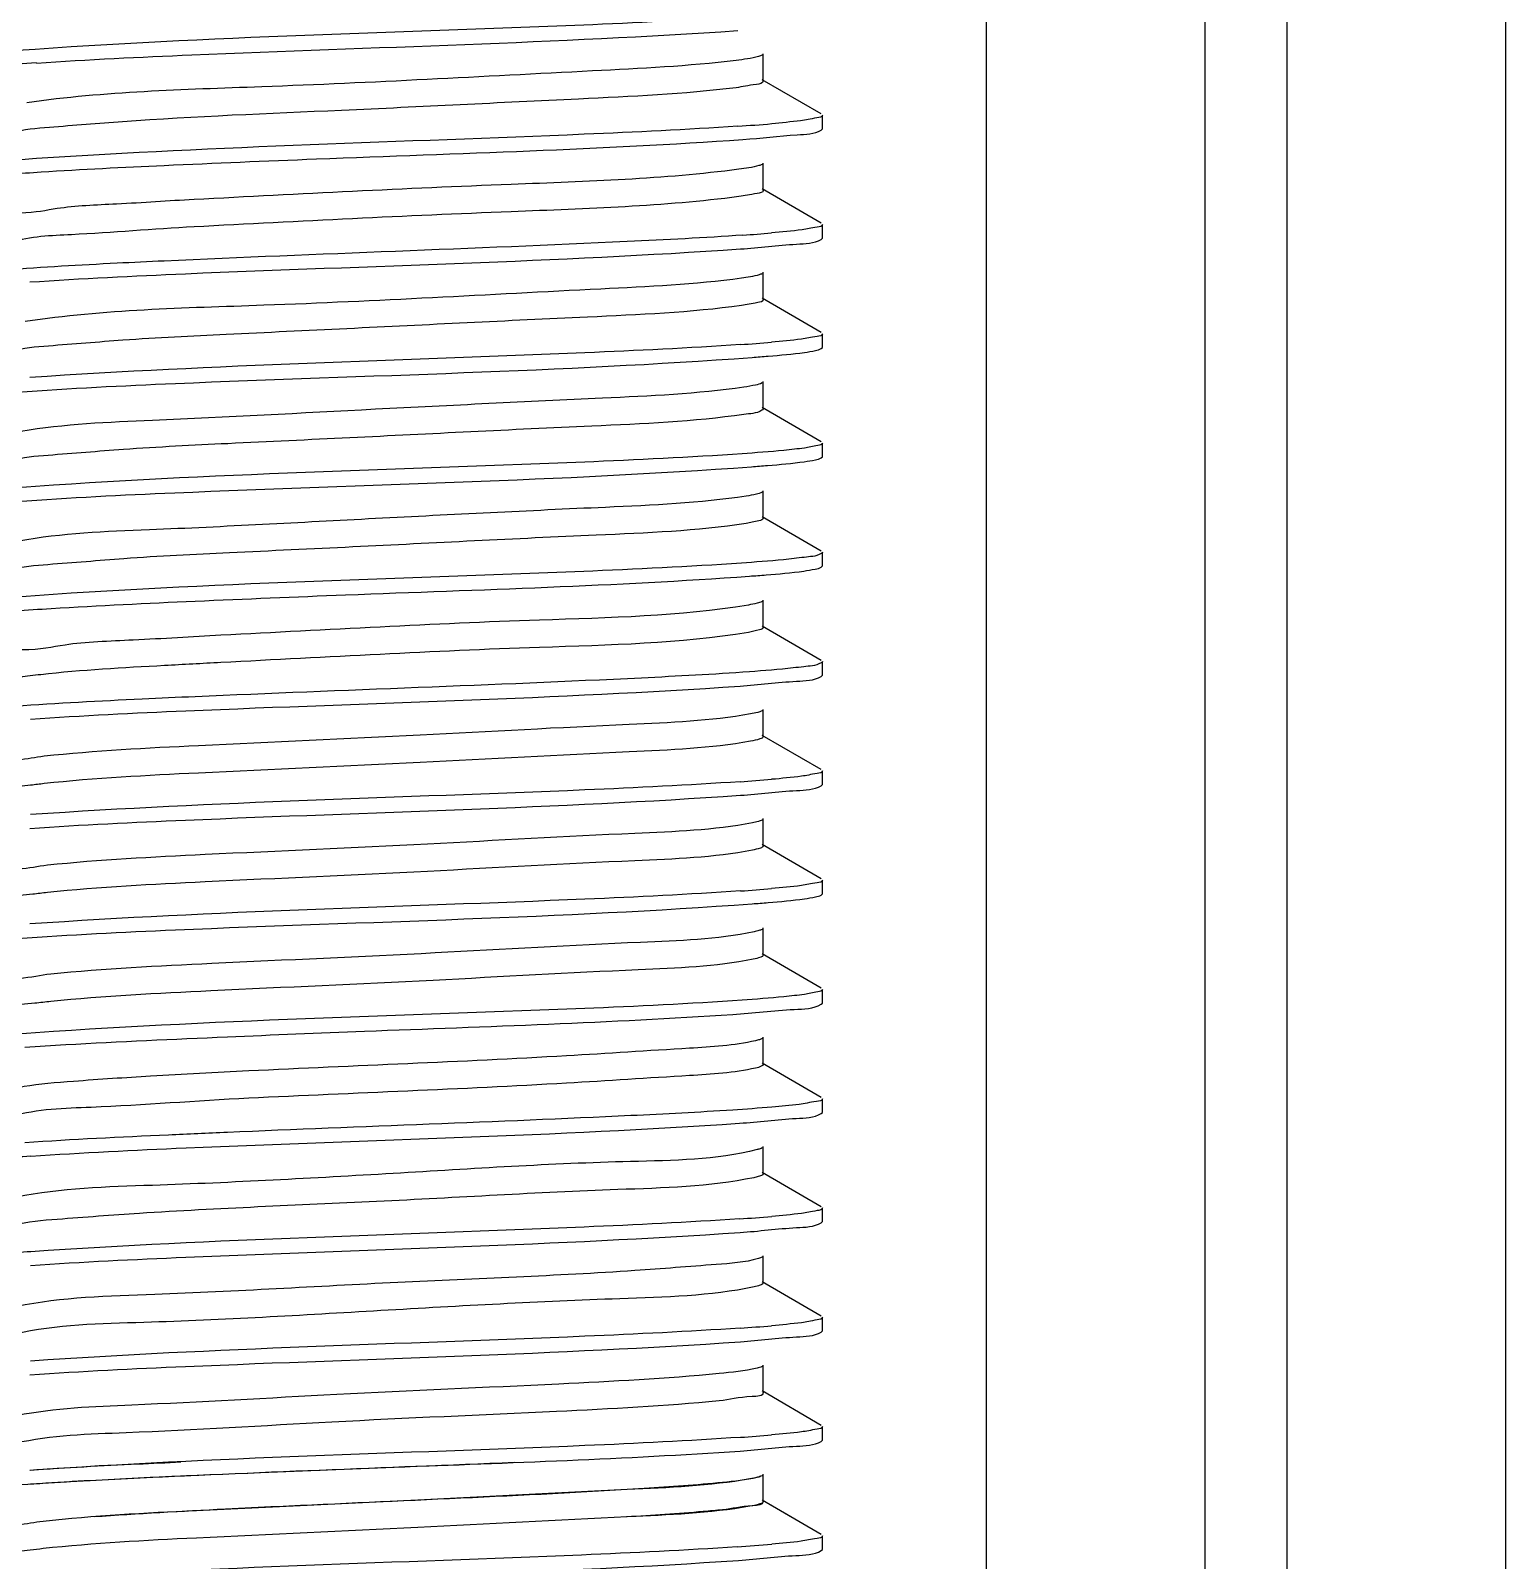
# Model space of a CAD drawing. Extents: x 54907 to 703237, y -798661 to -546661.
# Drawn here: x 370333.9 to 370680.9, y -579461.4 to -579101.4 of the extents above; entities that cross this region are included whole.
import ezdxf

# ---------------------------------------------------------------- set-up
doc = ezdxf.new("R2010")
doc.units = 0
doc.header["$LTSCALE"] = 1000
doc.header["$MEASUREMENT"] = 0

# ---------------------------------------------------------------- blocks, each defined once
blk = doc.blocks.new('gfhhrryyfd')
at = {"linetype": 'Continuous'}
for p, q in [((3693422.89, -1741005.43), (3693422.89, -1744418.97)), ((3693457.18, -1741005.43), (3693457.18, -1744418.97)), ((3693470.04, -1741005.43), (3693470.04, -1744418.97)), ((3693504.33, -1741005.43), (3693504.33, -1744418.97)), ((3693387.9, -1742170.18), (3693387.9, -1742165.9)), ((3693397.01, -1742175.35), (3693387.71, -1742169.97)), ((3693397.18, -1742177.68), (3693397.18, -1742175.54)), ((3693397.18, -1742177.68), (3693397.18, -1742175.54)), ((3693397.01, -1742177.87), (3693397.18, -1742177.68)), ((3693387.9, -1742187.33), (3693387.9, -1742183.04)), ((3693397.01, -1742192.5), (3693387.71, -1742187.11)), ((3693397.18, -1742194.83), (3693397.18, -1742192.69)), ((3693397.18, -1742194.83), (3693397.18, -1742192.69)), ((3693397.01, -1742195.02), (3693397.18, -1742194.83)), ((3693387.9, -1742204.47), (3693387.9, -1742200.19)), ((3693397.01, -1742209.64), (3693387.71, -1742204.26)), ((3693397.18, -1742211.97), (3693397.18, -1742209.83)), ((3693397.18, -1742211.97), (3693397.18, -1742209.83)), ((3693397.01, -1742212.16), (3693397.18, -1742211.97)), ((3693387.9, -1742221.62), (3693387.9, -1742217.33)), ((3693397.01, -1742226.79), (3693387.71, -1742221.4)), ((3693397.18, -1742229.12), (3693397.18, -1742226.98)), ((3693397.18, -1742229.12), (3693397.18, -1742226.98)), ((3693397.01, -1742229.31), (3693397.18, -1742229.12)), ((3693387.9, -1742238.76), (3693387.9, -1742234.48)), ((3693397.01, -1742243.93), (3693387.71, -1742238.55)), ((3693397.18, -1742246.26), (3693397.18, -1742244.12)), ((3693397.18, -1742246.26), (3693397.18, -1742244.12)), ((3693397.01, -1742246.45), (3693397.18, -1742246.26)), ((3693387.9, -1742255.91), (3693387.9, -1742251.62)), ((3693397.01, -1742261.08), (3693387.71, -1742255.69)), ((3693397.18, -1742263.41), (3693397.18, -1742261.27)), ((3693397.18, -1742263.41), (3693397.18, -1742261.27)), ((3693397.01, -1742263.6), (3693397.18, -1742263.41)), ((3693387.9, -1742273.05), (3693387.9, -1742268.77)), ((3693397.01, -1742278.22), (3693387.71, -1742272.84)), ((3693397.01, -1742280.74), (3693397.18, -1742280.56)), ((3693397.18, -1742280.56), (3693397.18, -1742278.41)), ((3693397.18, -1742280.56), (3693397.18, -1742278.41)), ((3693387.9, -1742290.2), (3693387.9, -1742285.91)), ((3693397.01, -1742295.37), (3693387.71, -1742289.98)), ((3693397.18, -1742297.7), (3693397.18, -1742295.56)), ((3693397.18, -1742297.7), (3693397.18, -1742295.56)), ((3693397.01, -1742297.89), (3693397.18, -1742297.7)), ((3693387.9, -1742307.34), (3693387.9, -1742303.06)), ((3693397.01, -1742312.51), (3693387.71, -1742307.13)), ((3693397.18, -1742314.85), (3693397.18, -1742312.7)), ((3693397.18, -1742314.85), (3693397.18, -1742312.7)), ((3693397.01, -1742315.03), (3693397.18, -1742314.85)), ((3693387.9, -1742324.49), (3693387.9, -1742320.2)), ((3693397.01, -1742329.66), (3693387.71, -1742324.27)), ((3693397.18, -1742331.99), (3693397.18, -1742329.85)), ((3693397.18, -1742331.99), (3693397.18, -1742329.85)), ((3693397.01, -1742332.18), (3693397.18, -1742331.99)), ((3693387.9, -1742341.64), (3693387.9, -1742337.35)), ((3693386.93, -1742342.13), (3693386.42, -1742342.24)), ((3693397.01, -1742346.81), (3693387.71, -1742341.42)), ((3693397.18, -1742349.14), (3693397.18, -1742346.99)), ((3693397.18, -1742349.14), (3693397.18, -1742346.99)), ((3693397.01, -1742349.32), (3693397.18, -1742349.14)), ((3693387.9, -1742358.78), (3693387.9, -1742354.49)), ((3693387.14, -1742359.22), (3693386.45, -1742359.38)), ((3693397.01, -1742363.95), (3693387.71, -1742358.56)), ((3693397.18, -1742366.28), (3693397.18, -1742364.14)), ((3693397.18, -1742366.28), (3693397.18, -1742364.14)), ((3693397.01, -1742366.47), (3693397.18, -1742366.28)), ((3693387.9, -1742375.93), (3693387.9, -1742371.64)), ((3693397.01, -1742381.1), (3693387.71, -1742375.71)), ((3693397.18, -1742383.43), (3693397.18, -1742381.28)), ((3693397.18, -1742383.43), (3693397.18, -1742381.28)), ((3693397.01, -1742383.61), (3693397.18, -1742383.43)), ((3693387.9, -1742393.07), (3693387.9, -1742388.78)), ((3693387.9, -1742393.07), (3693387.9, -1742388.78)), ((3693397.01, -1742398.24), (3693387.71, -1742392.85)), ((3693392.22, -1742395.47), (3693387.71, -1742392.85)), ((3693397.01, -1742400.76), (3693397.18, -1742400.57)), ((3693397.18, -1742400.57), (3693397.18, -1742398.43)), ((3693397.18, -1742400.57), (3693397.18, -1742398.43))]:
    blk.add_line(p, q, dxfattribs=at)
for centre, radius, start, end in [((3693293.88, -1742476.99), 310.29, 93.6981, 94.7988), ((3693364.08, -1741877.37), 300.55, 273.7828, 274.8013), ((3693365.16, -1741908.19), 286.83, 273.9093, 274.8037), ((3693364.65, -1741918.94), 293.25, 273.8479, 274.803), ((3693364.58, -1741986.68), 294.09, 273.8387, 274.8044), ((3693364.65, -1742004.67), 293.25, 273.8479, 274.803), ((3693292.69, -1742633.4), 295.2, 93.8293, 94.8034), ((3693364.47, -1742053.85), 295.51, 273.8243, 274.8053), ((3693364.58, -1742072.38), 294.12, 273.8383, 274.8044), ((3693364.65, -1742090.39), 293.25, 273.8478, 274.803), ((3693364, -1742099.32), 301.49, 273.7685, 274.8061)]:
    blk.add_arc(centre, radius, start, end, dxfattribs=at)
for points, knots in [([(3693386.04, -1742159.97), (3693377.75, -1742160.58), (3693339.35, -1742162.45), (3693300.89, -1742163.2), (3693270.85, -1742165.41)], [0, 0, 0, 0, 0.216242, 1, 1, 1, 1]), ([(3693273.87, -1742167.35), (3693281.99, -1742166.81), (3693318.67, -1742165.06), (3693355.39, -1742164.18), (3693383.9, -1742162.27)], [0, 0, 0, 0, 0.221629, 1, 1, 1, 1]), ([(3693383.63, -1742166.94), (3693376.16, -1742167.86), (3693351.31, -1742169.05), (3693314.28, -1742171.15), (3693284.57, -1742171.83), (3693272.39, -1742173.58)], [0, 0, 0, 0, 0.202603, 0.668804, 1, 1, 1, 1]), ([(3693387.71, -1742166.11), (3693387.54, -1742166.21), (3693386.21, -1742166.64), (3693384.83, -1742166.79), (3693383.63, -1742166.94)], [0, 0, 0, 0, 0.135346, 1, 1, 1, 1]), ([(3693387.89, -1742170.18), (3693387.9, -1742170.58), (3693385.75, -1742170.8), (3693384.7, -1742171.09), (3693383.63, -1742171.22)], [0, 0, 0, 0, 0.270473, 1, 1, 1, 1]), ([(3693383.63, -1742171.22), (3693375.44, -1742172.24), (3693354.77, -1742173.17), (3693322.71, -1742174.82), (3693294.96, -1742175.89), (3693277.77, -1742177.33), (3693271.88, -1742177.76), (3693269.96, -1742178.35)], [0, 0, 0, 0, 0.21746, 0.544109, 0.846107, 0.947311, 1, 1, 1, 1]), ([(3693383.9, -1742177.27), (3693375.88, -1742177.81), (3693339.2, -1742179.57), (3693302.48, -1742180.46), (3693273.87, -1742182.35)], [0, 0, 0, 0, 0.218973, 1, 1, 1, 1]), ([(3693397.18, -1742175.54), (3693397.18, -1742175.86), (3693395.48, -1742176.06), (3693394.62, -1742176.3), (3693393.77, -1742176.4)], [0, 0, 0, 0, 0.271064, 1, 1, 1, 1]), ([(3693293.91, -1742183.42), (3693301.87, -1742183.05), (3693332.14, -1742181.76), (3693362.44, -1742180.9), (3693384.72, -1742179.35)], [0, 0, 0, 0, 0.263095, 1, 1, 1, 1]), ([(3693384.72, -1742179.35), (3693387.56, -1742179.16), (3693391.55, -1742178.61), (3693395.9, -1742178.51), (3693397.01, -1742177.87)], [0, 0, 0, 0, 0.689563, 1, 1, 1, 1]), ([(3693273.87, -1742182.35), (3693270.69, -1742182.56), (3693266.26, -1742183.17), (3693261.41, -1742183.22), (3693260.18, -1742183.93)], [0, 0, 0, 0, 0.691512, 1, 1, 1, 1]), ([(3693269.75, -1742184.78), (3693271.37, -1742184.66), (3693279.42, -1742184.11), (3693287.47, -1742183.71), (3693293.91, -1742183.42)], [0, 0, 0, 0, 0.201424, 1, 1, 1, 1]), ([(3693384.07, -1742184.03), (3693372.23, -1742185.57), (3693343.65, -1742186.45), (3693315.18, -1742187.89), (3693298.6, -1742188.78)], [0, 0, 0, 0, 0.418207, 1, 1, 1, 1]), ([(3693387.71, -1742183.26), (3693387.56, -1742183.34), (3693386.37, -1742183.75), (3693385.13, -1742183.89), (3693384.07, -1742184.03)], [0, 0, 0, 0, 0.138483, 1, 1, 1, 1]), ([(3693298.6, -1742188.78), (3693294.55, -1742188.99), (3693287.61, -1742189.49), (3693277.8, -1742189.85), (3693273.33, -1742190.98), (3693269.3, -1742190.91), (3693269.29, -1742191.61)], [0, 0, 0, 0, 0.411949, 0.728681, 0.928197, 1, 1, 1, 1]), ([(3693384.07, -1742188.31), (3693372.23, -1742189.85), (3693343.65, -1742190.73), (3693315.18, -1742192.18), (3693298.6, -1742193.06)], [0, 0, 0, 0, 0.418207, 1, 1, 1, 1]), ([(3693387.9, -1742187.33), (3693387.9, -1742187.69), (3693385.99, -1742187.93), (3693385.03, -1742188.19), (3693384.07, -1742188.31)], [0, 0, 0, 0, 0.272138, 1, 1, 1, 1]), ([(3693298.6, -1742193.06), (3693292.19, -1742193.4), (3693282.7, -1742194.25), (3693272.94, -1742194.54), (3693269.91, -1742195.51)], [0, 0, 0, 0, 0.668187, 1, 1, 1, 1]), ([(3693397.18, -1742192.69), (3693397.18, -1742192.99), (3693395.59, -1742193.2), (3693394.79, -1742193.42), (3693393.99, -1742193.52)], [0, 0, 0, 0, 0.272105, 1, 1, 1, 1]), ([(3693272.85, -1742201.71), (3693280.97, -1742201.15), (3693318.14, -1742199.36), (3693355.34, -1742198.51), (3693384.33, -1742196.53)], [0, 0, 0, 0, 0.218971, 1, 1, 1, 1]), ([(3693384.72, -1742194.36), (3693378.66, -1742194.78), (3693348.4, -1742196.32), (3693318.12, -1742197.3), (3693293.91, -1742198.42)], [0, 0, 0, 0, 0.200271, 1, 1, 1, 1]), ([(3693384.33, -1742196.53), (3693387.27, -1742196.33), (3693391.38, -1742195.76), (3693395.87, -1742195.67), (3693397.01, -1742195.02)], [0, 0, 0, 0, 0.690138, 1, 1, 1, 1]), ([(3693293.91, -1742198.42), (3693291.45, -1742198.53), (3693283.16, -1742198.93), (3693274.88, -1742199.38), (3693269.07, -1742199.84)], [0, 0, 0, 0, 0.296988, 1, 1, 1, 1]), ([(3693384.48, -1742201.12), (3693377.17, -1742202.12), (3693352.13, -1742203.25), (3693314.75, -1742205.48), (3693284.49, -1742206.05), (3693272.12, -1742207.91)], [0, 0, 0, 0, 0.196527, 0.666696, 1, 1, 1, 1]), ([(3693387.71, -1742200.4), (3693387.57, -1742200.48), (3693386.52, -1742200.85), (3693385.42, -1742200.99), (3693384.48, -1742201.12)], [0, 0, 0, 0, 0.141904, 1, 1, 1, 1]), ([(3693384.48, -1742205.4), (3693376.47, -1742206.51), (3693355.79, -1742207.39), (3693328.85, -1742208.75), (3693304.57, -1742209.9), (3693288.92, -1742210.66), (3693277.72, -1742211.64), (3693271.75, -1742212.04), (3693269.86, -1742212.67)], [0, 0, 0, 0, 0.211039, 0.539644, 0.704709, 0.845991, 0.948071, 1, 1, 1, 1]), ([(3693387.9, -1742204.47), (3693387.89, -1742204.8), (3693386.21, -1742205.06), (3693385.33, -1742205.29), (3693384.48, -1742205.4)], [0, 0, 0, 0, 0.274084, 1, 1, 1, 1]), ([(3693397.18, -1742209.83), (3693397.18, -1742210.14), (3693395.54, -1742210.35), (3693394.71, -1742210.57), (3693393.88, -1742210.68)], [0, 0, 0, 0, 0.271601, 1, 1, 1, 1]), ([(3693384.33, -1742211.53), (3693376.2, -1742212.08), (3693339.04, -1742213.87), (3693301.83, -1742214.73), (3693272.85, -1742216.71)], [0, 0, 0, 0, 0.219019, 1, 1, 1, 1]), ([(3693386.16, -1742213.54), (3693387, -1742213.48), (3693389.74, -1742213.27), (3693392.48, -1742213.02), (3693394.36, -1742212.76)], [0, 0, 0, 0, 0.307335, 1, 1, 1, 1]), ([(3693394.36, -1742212.76), (3693394.94, -1742212.68), (3693395.82, -1742212.52), (3693396.73, -1742212.32), (3693397.01, -1742212.16)], [0, 0, 0, 0, 0.643606, 1, 1, 1, 1]), ([(3693270.89, -1742218.99), (3693279.14, -1742218.38), (3693317.57, -1742216.51), (3693356.05, -1742215.75), (3693386.16, -1742213.54)], [0, 0, 0, 0, 0.215007, 1, 1, 1, 1]), ([(3693384.86, -1742218.21), (3693377.52, -1742219.28), (3693358.2, -1742220.13), (3693327.27, -1742221.65), (3693296.89, -1742223.29), (3693278.25, -1742223.99), (3693271.45, -1742225.17)], [0, 0, 0, 0, 0.195916, 0.50941, 0.817674, 1, 1, 1, 1]), ([(3693387.71, -1742217.55), (3693387.4, -1742217.72), (3693386.43, -1742217.95), (3693385.48, -1742218.12), (3693384.86, -1742218.21)], [0, 0, 0, 0, 0.359626, 1, 1, 1, 1]), ([(3693384.86, -1742222.49), (3693376.97, -1742223.65), (3693356.29, -1742224.48), (3693329.31, -1742225.87), (3693304.83, -1742227.03), (3693289.01, -1742227.79), (3693277.71, -1742228.8), (3693271.7, -1742229.18), (3693269.82, -1742229.83)], [0, 0, 0, 0, 0.207622, 0.537088, 0.703334, 0.845682, 0.948308, 1, 1, 1, 1]), ([(3693387.89, -1742221.62), (3693387.89, -1742221.72), (3693386.84, -1742222.42), (3693385.83, -1742222.35), (3693384.86, -1742222.49)], [0, 0, 0, 0, 0.090979, 1, 1, 1, 1]), ([(3693394.36, -1742227.76), (3693393.84, -1742227.83), (3693391.11, -1742228.17), (3693388.38, -1742228.38), (3693386.16, -1742228.54)], [0, 0, 0, 0, 0.191467, 1, 1, 1, 1]), ([(3693397.18, -1742226.98), (3693397.18, -1742227.25), (3693395.79, -1742227.47), (3693395.07, -1742227.66), (3693394.36, -1742227.76)], [0, 0, 0, 0, 0.274254, 1, 1, 1, 1]), ([(3693386.16, -1742228.54), (3693377.89, -1742229.15), (3693339.46, -1742231.02), (3693300.98, -1742231.78), (3693270.89, -1742233.99)], [0, 0, 0, 0, 0.215715, 1, 1, 1, 1]), ([(3693386.04, -1742230.7), (3693386.89, -1742230.63), (3693389.66, -1742230.42), (3693392.42, -1742230.17), (3693394.33, -1742229.91)], [0, 0, 0, 0, 0.307279, 1, 1, 1, 1]), ([(3693394.33, -1742229.91), (3693394.91, -1742229.83), (3693395.81, -1742229.67), (3693396.73, -1742229.47), (3693397.01, -1742229.31)], [0, 0, 0, 0, 0.644063, 1, 1, 1, 1]), ([(3693270.85, -1742236.14), (3693279.08, -1742235.53), (3693317.48, -1742233.66), (3693355.93, -1742232.89), (3693386.04, -1742230.7)], [0, 0, 0, 0, 0.214657, 1, 1, 1, 1]), ([(3693387.71, -1742234.69), (3693387.44, -1742234.85), (3693386.59, -1742235.06), (3693385.76, -1742235.22), (3693385.23, -1742235.3)], [0, 0, 0, 0, 0.365017, 1, 1, 1, 1]), ([(3693385.23, -1742235.3), (3693377.93, -1742236.43), (3693358.47, -1742237.24), (3693327.26, -1742238.79), (3693296.63, -1742240.49), (3693277.86, -1742241.11), (3693271.13, -1742242.37)], [0, 0, 0, 0, 0.193768, 0.50974, 0.82028, 1, 1, 1, 1]), ([(3693385.23, -1742239.59), (3693377.45, -1742240.79), (3693356.8, -1742241.58), (3693329.79, -1742243), (3693305.1, -1742244.16), (3693289.11, -1742244.92), (3693277.72, -1742245.96), (3693271.66, -1742246.32), (3693269.79, -1742246.98)], [0, 0, 0, 0, 0.20408, 0.534343, 0.70178, 0.845233, 0.948467, 1, 1, 1, 1]), ([(3693387.89, -1742238.76), (3693387.89, -1742239.03), (3693386.61, -1742239.31), (3693385.9, -1742239.48), (3693385.23, -1742239.59)], [0, 0, 0, 0, 0.278995, 1, 1, 1, 1]), ([(3693397.18, -1742244.12), (3693397.18, -1742244.21), (3693396.16, -1742244.85), (3693395.23, -1742244.78), (3693394.33, -1742244.91)], [0, 0, 0, 0, 0.088893, 1, 1, 1, 1]), ([(3693386.04, -1742245.7), (3693377.75, -1742246.3), (3693339.35, -1742248.17), (3693300.9, -1742248.92), (3693270.85, -1742251.14)], [0, 0, 0, 0, 0.216223, 1, 1, 1, 1]), ([(3693385.74, -1742247.86), (3693386.61, -1742247.8), (3693389.45, -1742247.58), (3693392.29, -1742247.33), (3693394.25, -1742247.07)], [0, 0, 0, 0, 0.307137, 1, 1, 1, 1]), ([(3693394.33, -1742244.91), (3693393.8, -1742244.98), (3693391.05, -1742245.32), (3693388.28, -1742245.54), (3693386.04, -1742245.7)], [0, 0, 0, 0, 0.191504, 1, 1, 1, 1]), ([(3693394.25, -1742247.07), (3693394.85, -1742246.98), (3693395.77, -1742246.82), (3693396.72, -1742246.62), (3693397.01, -1742246.45)], [0, 0, 0, 0, 0.645207, 1, 1, 1, 1]), ([(3693298.77, -1742251.78), (3693306.63, -1742251.43), (3693335.62, -1742250.21), (3693364.64, -1742249.38), (3693385.74, -1742247.86)], [0, 0, 0, 0, 0.271117, 1, 1, 1, 1]), ([(3693270.53, -1742253.31), (3693272.41, -1742253.17), (3693281.82, -1742252.55), (3693291.24, -1742252.11), (3693298.77, -1742251.78)], [0, 0, 0, 0, 0.200445, 1, 1, 1, 1]), ([(3693387.71, -1742251.84), (3693387.47, -1742251.98), (3693386.75, -1742252.17), (3693386.03, -1742252.31), (3693385.57, -1742252.39)], [0, 0, 0, 0, 0.371007, 1, 1, 1, 1]), ([(3693385.57, -1742252.39), (3693374.76, -1742254.18), (3693347, -1742254.7), (3693319.46, -1742256.29), (3693302.81, -1742257.14)], [0, 0, 0, 0, 0.396629, 1, 1, 1, 1]), ([(3693385.57, -1742256.68), (3693374.76, -1742258.47), (3693347, -1742258.99), (3693319.46, -1742260.57), (3693302.81, -1742261.42)], [0, 0, 0, 0, 0.396629, 1, 1, 1, 1]), ([(3693387.89, -1742255.91), (3693387.89, -1742256.14), (3693386.79, -1742256.43), (3693386.16, -1742256.58), (3693385.57, -1742256.68)], [0, 0, 0, 0, 0.282134, 1, 1, 1, 1]), ([(3693302.81, -1742257.14), (3693298.22, -1742257.37), (3693290.32, -1742257.92), (3693279.09, -1742258.26), (3693273.99, -1742259.58), (3693269.29, -1742259.38), (3693269.29, -1742260.2)], [0, 0, 0, 0, 0.408517, 0.726153, 0.927696, 1, 1, 1, 1]), ([(3693302.81, -1742261.42), (3693299.86, -1742261.57), (3693290.44, -1742262.09), (3693281.01, -1742262.6), (3693274.57, -1742263.32)], [0, 0, 0, 0, 0.312724, 1, 1, 1, 1]), ([(3693397.18, -1742261.27), (3693397.18, -1742261.36), (3693396.12, -1742262.01), (3693395.17, -1742261.94), (3693394.25, -1742262.07)], [0, 0, 0, 0, 0.088343, 1, 1, 1, 1]), ([(3693274.57, -1742263.32), (3693274.01, -1742263.38), (3693272.4, -1742263.59), (3693270.76, -1742263.77), (3693269.76, -1742264.14)], [0, 0, 0, 0, 0.345772, 1, 1, 1, 1]), ([(3693385.74, -1742262.87), (3693380.09, -1742263.27), (3693351.11, -1742264.8), (3693322.11, -1742265.75), (3693298.77, -1742266.78)], [0, 0, 0, 0, 0.195012, 1, 1, 1, 1]), ([(3693384.27, -1742265.11), (3693387.22, -1742264.91), (3693391.36, -1742264.34), (3693395.86, -1742264.26), (3693397.01, -1742263.6)], [0, 0, 0, 0, 0.690234, 1, 1, 1, 1]), ([(3693394.25, -1742262.07), (3693393.7, -1742262.14), (3693390.88, -1742262.48), (3693388.03, -1742262.7), (3693385.74, -1742262.87)], [0, 0, 0, 0, 0.191606, 1, 1, 1, 1]), ([(3693272.94, -1742270.28), (3693281.06, -1742269.73), (3693318.17, -1742267.94), (3693355.33, -1742267.08), (3693384.27, -1742265.11)], [0, 0, 0, 0, 0.219188, 1, 1, 1, 1]), ([(3693298.77, -1742266.78), (3693296, -1742266.9), (3693286.58, -1742267.34), (3693277.16, -1742267.81), (3693270.53, -1742268.31)], [0, 0, 0, 0, 0.294264, 1, 1, 1, 1]), ([(3693385.89, -1742269.48), (3693379.62, -1742270.6), (3693362.24, -1742271.28), (3693333.41, -1742272.9), (3693302.8, -1742274.27), (3693283.12, -1742275.27), (3693275.07, -1742276.13)], [0, 0, 0, 0, 0.172177, 0.467909, 0.781292, 1, 1, 1, 1]), ([(3693387.71, -1742268.99), (3693387.5, -1742269.1), (3693386.89, -1742269.28), (3693386.28, -1742269.41), (3693385.89, -1742269.48)], [0, 0, 0, 0, 0.377707, 1, 1, 1, 1]), ([(3693387.89, -1742273.05), (3693387.89, -1742273.26), (3693386.96, -1742273.54), (3693386.4, -1742273.68), (3693385.89, -1742273.77)], [0, 0, 0, 0, 0.285905, 1, 1, 1, 1]), ([(3693385.89, -1742273.77), (3693379.62, -1742274.89), (3693362.24, -1742275.57), (3693333.41, -1742277.19), (3693302.8, -1742278.55), (3693283.12, -1742279.55), (3693275.07, -1742280.41)], [0, 0, 0, 0, 0.172177, 0.467909, 0.781292, 1, 1, 1, 1]), ([(3693275.07, -1742276.13), (3693273.63, -1742276.28), (3693272.25, -1742276.71), (3693269.29, -1742276.81), (3693269.29, -1742277.34)], [0, 0, 0, 0, 0.73335, 1, 1, 1, 1]), ([(3693275.07, -1742280.41), (3693274.37, -1742280.49), (3693272.52, -1742280.76), (3693270.51, -1742280.81), (3693269.48, -1742281.41)], [0, 0, 0, 0, 0.372967, 1, 1, 1, 1]), ([(3693384.27, -1742280.11), (3693376.15, -1742280.67), (3693339.04, -1742282.45), (3693301.88, -1742283.31), (3693272.94, -1742285.28)], [0, 0, 0, 0, 0.219095, 1, 1, 1, 1]), ([(3693397.18, -1742278.41), (3693397.18, -1742278.72), (3693395.54, -1742278.93), (3693394.72, -1742279.15), (3693393.89, -1742279.26)], [0, 0, 0, 0, 0.271629, 1, 1, 1, 1]), ([(3693272.85, -1742287.43), (3693280.98, -1742286.88), (3693318.14, -1742285.09), (3693355.35, -1742284.23), (3693384.33, -1742282.25)], [0, 0, 0, 0, 0.218979, 1, 1, 1, 1]), ([(3693384.33, -1742282.25), (3693387.27, -1742282.05), (3693391.38, -1742281.48), (3693395.87, -1742281.4), (3693397.01, -1742280.74)], [0, 0, 0, 0, 0.690139, 1, 1, 1, 1]), ([(3693386.19, -1742286.57), (3693380.13, -1742287.74), (3693363.03, -1742288.35), (3693334.46, -1742290.02), (3693303.72, -1742291.36), (3693283.82, -1742292.37), (3693275.6, -1742293.22)], [0, 0, 0, 0, 0.167069, 0.460858, 0.776177, 1, 1, 1, 1]), ([(3693387.71, -1742286.13), (3693387.53, -1742286.23), (3693387.02, -1742286.39), (3693386.5, -1742286.51), (3693386.19, -1742286.57)], [0, 0, 0, 0, 0.385224, 1, 1, 1, 1]), ([(3693387.89, -1742290.2), (3693387.89, -1742290.38), (3693387.11, -1742290.66), (3693386.62, -1742290.77), (3693386.19, -1742290.86)], [0, 0, 0, 0, 0.290456, 1, 1, 1, 1]), ([(3693386.19, -1742290.86), (3693380.13, -1742292.03), (3693363.03, -1742292.64), (3693334.46, -1742294.3), (3693303.72, -1742295.64), (3693283.82, -1742296.66), (3693275.6, -1742297.5)], [0, 0, 0, 0, 0.167069, 0.460858, 0.776177, 1, 1, 1, 1]), ([(3693275.6, -1742293.22), (3693274.02, -1742293.38), (3693272.54, -1742293.85), (3693269.29, -1742293.91), (3693269.3, -1742294.49)], [0, 0, 0, 0, 0.734177, 1, 1, 1, 1]), ([(3693384.33, -1742297.25), (3693376.2, -1742297.81), (3693339.04, -1742299.6), (3693301.84, -1742300.45), (3693272.85, -1742302.43)], [0, 0, 0, 0, 0.219017, 1, 1, 1, 1]), ([(3693397.18, -1742295.56), (3693397.18, -1742295.87), (3693395.54, -1742296.07), (3693394.71, -1742296.3), (3693393.88, -1742296.41)], [0, 0, 0, 0, 0.271602, 1, 1, 1, 1]), ([(3693275.6, -1742297.5), (3693274.83, -1742297.58), (3693272.8, -1742297.88), (3693270.6, -1742297.9), (3693269.48, -1742298.56)], [0, 0, 0, 0, 0.374915, 1, 1, 1, 1]), ([(3693270.89, -1742304.72), (3693279.14, -1742304.11), (3693317.57, -1742302.23), (3693356.05, -1742301.47), (3693386.17, -1742299.27)], [0, 0, 0, 0, 0.215017, 1, 1, 1, 1]), ([(3693386.17, -1742299.27), (3693387.01, -1742299.21), (3693389.74, -1742298.99), (3693392.48, -1742298.75), (3693394.36, -1742298.49)], [0, 0, 0, 0, 0.307338, 1, 1, 1, 1]), ([(3693394.36, -1742298.49), (3693394.94, -1742298.4), (3693395.82, -1742298.25), (3693396.73, -1742298.05), (3693397.01, -1742297.89)], [0, 0, 0, 0, 0.643592, 1, 1, 1, 1]), ([(3693386.46, -1742303.66), (3693380.62, -1742304.89), (3693363.8, -1742305.41), (3693335.51, -1742307.13), (3693304.64, -1742308.45), (3693284.54, -1742309.48), (3693276.14, -1742310.31)], [0, 0, 0, 0, 0.161939, 0.453776, 0.771039, 1, 1, 1, 1]), ([(3693387.71, -1742303.28), (3693387.56, -1742303.36), (3693387.14, -1742303.5), (3693386.72, -1742303.61), (3693386.46, -1742303.66)], [0, 0, 0, 0, 0.393704, 1, 1, 1, 1]), ([(3693386.32, -1742307.98), (3693380.4, -1742309.16), (3693363.54, -1742309.74), (3693335.24, -1742311.42), (3693304.49, -1742312.74), (3693284.49, -1742313.77), (3693276.14, -1742314.59)], [0, 0, 0, 0, 0.164046, 0.455922, 0.77202, 1, 1, 1, 1]), ([(3693387.89, -1742307.34), (3693387.89, -1742307.51), (3693387.18, -1742307.79), (3693386.72, -1742307.9), (3693386.32, -1742307.98)], [0, 0, 0, 0, 0.292762, 1, 1, 1, 1]), ([(3693276.14, -1742310.31), (3693274.43, -1742310.48), (3693272.83, -1742311), (3693269.29, -1742311.01), (3693269.3, -1742311.63)], [0, 0, 0, 0, 0.734857, 1, 1, 1, 1]), ([(3693386.17, -1742314.27), (3693377.89, -1742314.88), (3693339.46, -1742316.75), (3693300.98, -1742317.5), (3693270.89, -1742319.72)], [0, 0, 0, 0, 0.215701, 1, 1, 1, 1]), ([(3693394.36, -1742313.49), (3693393.84, -1742313.56), (3693391.12, -1742313.89), (3693388.38, -1742314.11), (3693386.17, -1742314.27)], [0, 0, 0, 0, 0.191465, 1, 1, 1, 1]), ([(3693397.18, -1742312.7), (3693397.18, -1742312.97), (3693395.79, -1742313.2), (3693395.07, -1742313.39), (3693394.36, -1742313.49)], [0, 0, 0, 0, 0.27426, 1, 1, 1, 1]), ([(3693276.14, -1742314.59), (3693275.3, -1742314.68), (3693273.1, -1742314.99), (3693270.7, -1742314.99), (3693269.48, -1742315.7)], [0, 0, 0, 0, 0.376685, 1, 1, 1, 1]), ([(3693303.83, -1742320.14), (3693311, -1742319.83), (3693337.43, -1742318.75), (3693363.87, -1742317.89), (3693383.11, -1742316.63)], [0, 0, 0, 0, 0.271359, 1, 1, 1, 1]), ([(3693383.11, -1742316.63), (3693386.33, -1742316.41), (3693390.84, -1742315.79), (3693395.76, -1742315.75), (3693397.01, -1742315.03)], [0, 0, 0, 0, 0.691739, 1, 1, 1, 1]), ([(3693272.05, -1742321.78), (3693274.19, -1742321.63), (3693284.78, -1742320.97), (3693295.38, -1742320.5), (3693303.83, -1742320.14)], [0, 0, 0, 0, 0.202501, 1, 1, 1, 1]), ([(3693386.71, -1742320.75), (3693383.31, -1742321.54), (3693373.34, -1742322.09), (3693346.9, -1742323.86), (3693323.8, -1742324.68), (3693307.18, -1742325.5)], [0, 0, 0, 0, 0.131194, 0.373535, 1, 1, 1, 1]), ([(3693387.71, -1742320.42), (3693387.58, -1742320.49), (3693387.25, -1742320.62), (3693386.91, -1742320.7), (3693386.71, -1742320.75)], [0, 0, 0, 0, 0.40332, 1, 1, 1, 1]), ([(3693307.18, -1742325.5), (3693302.05, -1742325.75), (3693292.79, -1742326.22), (3693281.32, -1742327), (3693273.53, -1742327.6), (3693270.56, -1742328.23), (3693269.29, -1742328.52), (3693269.3, -1742328.78)], [0, 0, 0, 0, 0.404312, 0.722616, 0.926229, 0.979509, 1, 1, 1, 1]), ([(3693386.71, -1742325.04), (3693383.31, -1742325.82), (3693373.34, -1742326.38), (3693346.9, -1742328.15), (3693323.8, -1742328.96), (3693307.18, -1742329.78)], [0, 0, 0, 0, 0.131194, 0.373535, 1, 1, 1, 1]), ([(3693387.89, -1742324.49), (3693387.89, -1742324.62), (3693387.38, -1742324.88), (3693387.01, -1742324.97), (3693386.71, -1742325.04)], [0, 0, 0, 0, 0.302831, 1, 1, 1, 1]), ([(3693307.18, -1742329.78), (3693298.94, -1742330.19), (3693286.64, -1742331.22), (3693274.03, -1742331.46), (3693270.03, -1742332.63)], [0, 0, 0, 0, 0.664278, 1, 1, 1, 1]), ([(3693397.18, -1742329.85), (3693397.18, -1742330.19), (3693395.36, -1742330.37), (3693394.45, -1742330.63), (3693393.54, -1742330.74)], [0, 0, 0, 0, 0.270133, 1, 1, 1, 1]), ([(3693383.11, -1742331.63), (3693377.78, -1742331.98), (3693351.37, -1742333.34), (3693324.93, -1742334.24), (3693303.83, -1742335.14)], [0, 0, 0, 0, 0.201596, 1, 1, 1, 1]), ([(3693384.18, -1742333.7), (3693387.15, -1742333.5), (3693391.31, -1742332.92), (3693395.85, -1742332.84), (3693397.01, -1742332.18)], [0, 0, 0, 0, 0.690375, 1, 1, 1, 1]), ([(3693303.83, -1742335.14), (3693300.74, -1742335.27), (3693290.15, -1742335.74), (3693279.55, -1742336.25), (3693272.05, -1742336.78)], [0, 0, 0, 0, 0.291422, 1, 1, 1, 1]), ([(3693272.98, -1742338.86), (3693281.09, -1742338.31), (3693318.16, -1742336.52), (3693355.27, -1742335.66), (3693384.18, -1742333.7)], [0, 0, 0, 0, 0.219183, 1, 1, 1, 1]), ([(3693386.93, -1742337.84), (3693380.49, -1742339.49), (3693361.18, -1742339.61), (3693329.68, -1742341.65), (3693297.61, -1742343.4), (3693277.74, -1742343.86), (3693270.76, -1742345.31)], [0, 0, 0, 0, 0.171431, 0.491399, 0.816224, 1, 1, 1, 1]), ([(3693387.71, -1742337.57), (3693387.61, -1742337.62), (3693387.35, -1742337.73), (3693387.09, -1742337.8), (3693386.93, -1742337.84)], [0, 0, 0, 0, 0.414289, 1, 1, 1, 1]), ([(3693386.42, -1742342.24), (3693379.43, -1742343.7), (3693359.52, -1742344.13), (3693327.49, -1742346.14), (3693298.09, -1742347.19), (3693279.14, -1742348.64), (3693272.48, -1742349.14), (3693270.23, -1742349.72)], [0, 0, 0, 0, 0.184068, 0.509201, 0.829117, 0.940109, 1, 1, 1, 1]), ([(3693387.89, -1742341.64), (3693387.89, -1742341.75), (3693387.49, -1742341.99), (3693387.18, -1742342.06), (3693386.93, -1742342.13)], [0, 0, 0, 0, 0.311313, 1, 1, 1, 1]), ([(3693397.18, -1742346.99), (3693397.18, -1742347.3), (3693395.54, -1742347.51), (3693394.71, -1742347.73), (3693393.89, -1742347.84)], [0, 0, 0, 0, 0.271599, 1, 1, 1, 1]), ([(3693384.18, -1742348.7), (3693376.06, -1742349.25), (3693338.99, -1742351.04), (3693301.88, -1742351.9), (3693272.98, -1742353.86)], [0, 0, 0, 0, 0.219354, 1, 1, 1, 1]), ([(3693384.27, -1742350.84), (3693387.22, -1742350.64), (3693391.36, -1742350.06), (3693395.86, -1742349.98), (3693397.01, -1742349.32)], [0, 0, 0, 0, 0.690237, 1, 1, 1, 1]), ([(3693272.94, -1742356.01), (3693281.06, -1742355.45), (3693318.18, -1742353.67), (3693355.33, -1742352.81), (3693384.27, -1742350.84)], [0, 0, 0, 0, 0.219191, 1, 1, 1, 1]), ([(3693272.98, -1742353.86), (3693270.01, -1742354.06), (3693265.86, -1742354.64), (3693261.33, -1742354.71), (3693260.18, -1742355.38)], [0, 0, 0, 0, 0.690331, 1, 1, 1, 1]), ([(3693387.14, -1742354.93), (3693384.99, -1742355.55), (3693378.46, -1742356.01), (3693359.66, -1742357.51), (3693330.21, -1742358.53), (3693297.98, -1742360.55), (3693277.89, -1742361), (3693270.8, -1742362.45)], [0, 0, 0, 0, 0.057446, 0.166902, 0.486553, 0.813832, 1, 1, 1, 1]), ([(3693387.71, -1742354.71), (3693387.63, -1742354.75), (3693387.44, -1742354.84), (3693387.25, -1742354.9), (3693387.14, -1742354.93)], [0, 0, 0, 0, 0.426856, 1, 1, 1, 1]), ([(3693386.45, -1742359.38), (3693379.55, -1742360.83), (3693359.87, -1742361.29), (3693328, -1742363.06), (3693296.44, -1742364.99), (3693277.06, -1742365.26), (3693270.45, -1742366.81)], [0, 0, 0, 0, 0.181951, 0.50465, 0.824728, 1, 1, 1, 1]), ([(3693387.89, -1742358.78), (3693387.89, -1742358.88), (3693387.59, -1742359.09), (3693387.33, -1742359.16), (3693387.14, -1742359.22)], [0, 0, 0, 0, 0.321911, 1, 1, 1, 1]), ([(3693397.18, -1742364.14), (3693397.18, -1742364.45), (3693395.54, -1742364.65), (3693394.72, -1742364.88), (3693393.89, -1742364.99)], [0, 0, 0, 0, 0.271629, 1, 1, 1, 1]), ([(3693384.27, -1742365.84), (3693376.15, -1742366.39), (3693339.04, -1742368.18), (3693301.88, -1742369.04), (3693272.94, -1742371.01)], [0, 0, 0, 0, 0.2191, 1, 1, 1, 1]), ([(3693384.33, -1742367.98), (3693387.27, -1742367.78), (3693391.38, -1742367.21), (3693395.87, -1742367.13), (3693397.01, -1742366.47)], [0, 0, 0, 0, 0.69014, 1, 1, 1, 1]), ([(3693272.85, -1742373.16), (3693280.98, -1742372.6), (3693318.14, -1742370.81), (3693355.35, -1742369.96), (3693384.33, -1742367.98)], [0, 0, 0, 0, 0.218987, 1, 1, 1, 1]), ([(3693387.71, -1742371.86), (3693387.47, -1742372), (3693385.23, -1742372.59), (3693382.96, -1742372.78), (3693380.97, -1742372.97)], [0, 0, 0, 0, 0.122149, 1, 1, 1, 1]), ([(3693380.97, -1742372.97), (3693372.61, -1742373.79), (3693352.6, -1742374.82), (3693321.86, -1742376.14), (3693293.6, -1742377.82), (3693276.77, -1742378.39), (3693270.86, -1742379.58)], [0, 0, 0, 0, 0.228484, 0.544623, 0.836244, 1, 1, 1, 1]), ([(3693387.89, -1742375.93), (3693387.9, -1742376.55), (3693384.32, -1742376.56), (3693382.7, -1742377.09), (3693380.97, -1742377.26)], [0, 0, 0, 0, 0.265061, 1, 1, 1, 1]), ([(3693380.97, -1742377.26), (3693372.49, -1742378.09), (3693352.22, -1742379.13), (3693321.18, -1742380.42), (3693292.95, -1742382.22), (3693276.22, -1742382.65), (3693270.52, -1742383.94)], [0, 0, 0, 0, 0.230953, 0.550009, 0.841524, 1, 1, 1, 1]), ([(3693397.18, -1742381.28), (3693397.18, -1742381.59), (3693395.54, -1742381.8), (3693394.71, -1742382.03), (3693393.88, -1742382.13)], [0, 0, 0, 0, 0.271603, 1, 1, 1, 1]), ([(3693384.33, -1742382.98), (3693376.2, -1742383.54), (3693339.04, -1742385.33), (3693301.84, -1742386.18), (3693272.85, -1742388.16)], [0, 0, 0, 0, 0.219015, 1, 1, 1, 1]), ([(3693384.3, -1742385.13), (3693387.24, -1742384.93), (3693391.37, -1742384.35), (3693395.86, -1742384.27), (3693397.01, -1742383.61)], [0, 0, 0, 0, 0.690177, 1, 1, 1, 1]), ([(3693309.05, -1742388.5), (3693316.03, -1742388.21), (3693341.11, -1742387.19), (3693366.22, -1742386.36), (3693384.3, -1742385.13)], [0, 0, 0, 0, 0.278136, 1, 1, 1, 1]), ([(3693269.72, -1742390.53), (3693272.22, -1742390.34), (3693285.32, -1742389.49), (3693298.44, -1742388.94), (3693309.05, -1742388.5)], [0, 0, 0, 0, 0.191198, 1, 1, 1, 1]), ([(3693296.55, -1742386.89), (3693294.29, -1742387), (3693286.4, -1742387.36), (3693278.51, -1742387.77), (3693272.89, -1742388.16)], [0, 0, 0, 0, 0.286136, 1, 1, 1, 1]), ([(3693272.96, -1742390.29), (3693277.94, -1742389.95), (3693303.22, -1742388.61), (3693328.52, -1742387.74), (3693348.82, -1742386.89)], [0, 0, 0, 0, 0.197351, 1, 1, 1, 1]), ([(3693385.8, -1742389.51), (3693379.46, -1742390.62), (3693362, -1742391.32), (3693333.09, -1742392.92), (3693302.52, -1742394.3), (3693282.91, -1742395.29), (3693274.92, -1742396.16)], [0, 0, 0, 0, 0.173733, 0.470057, 0.78285, 1, 1, 1, 1]), ([(3693381.52, -1742390.06), (3693377.43, -1742390.48), (3693354.17, -1742392.05), (3693330.87, -1742392.94), (3693311.69, -1742393.86)], [0, 0, 0, 0, 0.176303, 1, 1, 1, 1]), ([(3693387.71, -1742389), (3693387.48, -1742389.13), (3693385.43, -1742389.7), (3693383.35, -1742389.88), (3693381.52, -1742390.06)], [0, 0, 0, 0, 0.124256, 1, 1, 1, 1]), ([(3693387.71, -1742389), (3693387.49, -1742389.12), (3693386.85, -1742389.31), (3693386.2, -1742389.44), (3693385.8, -1742389.51)], [0, 0, 0, 0, 0.375581, 1, 1, 1, 1]), ([(3693387.89, -1742393.07), (3693387.9, -1742393.65), (3693384.61, -1742393.71), (3693383.11, -1742394.19), (3693381.52, -1742394.35)], [0, 0, 0, 0, 0.265734, 1, 1, 1, 1]), ([(3693387.89, -1742393.07), (3693387.89, -1742393.28), (3693386.91, -1742393.57), (3693386.32, -1742393.71), (3693385.8, -1742393.8)], [0, 0, 0, 0, 0.284681, 1, 1, 1, 1]), ([(3693385.8, -1742393.8), (3693379.46, -1742394.9), (3693362, -1742395.61), (3693333.09, -1742397.21), (3693302.52, -1742398.58), (3693282.91, -1742399.58), (3693274.92, -1742400.44)], [0, 0, 0, 0, 0.173733, 0.470057, 0.78285, 1, 1, 1, 1]), ([(3693311.69, -1742393.86), (3693308.98, -1742393.99), (3693299.38, -1742394.46), (3693289.78, -1742394.97), (3693282.91, -1742395.47)], [0, 0, 0, 0, 0.28332, 1, 1, 1, 1]), ([(3693381.52, -1742394.35), (3693380.51, -1742394.45), (3693375.5, -1742394.91), (3693370.48, -1742395.23), (3693366.46, -1742395.47)], [0, 0, 0, 0, 0.200678, 1, 1, 1, 1]), ([(3693274.92, -1742396.16), (3693273.51, -1742396.31), (3693272.17, -1742396.72), (3693269.29, -1742396.84), (3693269.29, -1742397.36)], [0, 0, 0, 0, 0.733065, 1, 1, 1, 1]), ([(3693274.92, -1742400.44), (3693274.24, -1742400.52), (3693272.43, -1742400.79), (3693270.48, -1742400.84), (3693269.48, -1742401.42)], [0, 0, 0, 0, 0.372335, 1, 1, 1, 1]), ([(3693383.81, -1742400.16), (3693375.67, -1742400.71), (3693338.72, -1742402.48), (3693301.72, -1742403.34), (3693272.96, -1742405.3)], [0, 0, 0, 0, 0.220579, 1, 1, 1, 1]), ([(3693397.18, -1742398.43), (3693397.18, -1742398.74), (3693395.51, -1742398.95), (3693394.67, -1742399.17), (3693393.83, -1742399.28)], [0, 0, 0, 0, 0.271295, 1, 1, 1, 1]), ([(3693272.98, -1742407.44), (3693281.08, -1742406.89), (3693318.09, -1742405.1), (3693355.14, -1742404.24), (3693384.02, -1742402.29)], [0, 0, 0, 0, 0.218972, 1, 1, 1, 1]), ([(3693384.02, -1742402.29), (3693387.03, -1742402.09), (3693391.24, -1742401.5), (3693395.84, -1742401.43), (3693397.01, -1742400.76)], [0, 0, 0, 0, 0.690613, 1, 1, 1, 1])]:
    blk.add_open_spline(points, degree=3, knots=knots, dxfattribs=at)
for points in [[(3693393.77, -1742176.4), (3693392.26, -1742176.6), (3693390.75, -1742176.74), (3693389.23, -1742176.87)], [(3693393.99, -1742193.52), (3693392.39, -1742193.73), (3693390.79, -1742193.88), (3693389.18, -1742194.02)], [(3693393.88, -1742210.68), (3693392.33, -1742210.88), (3693390.77, -1742211.03), (3693389.21, -1742211.16)], [(3693393.89, -1742279.26), (3693392.34, -1742279.46), (3693390.78, -1742279.61), (3693389.22, -1742279.74)], [(3693393.88, -1742296.41), (3693392.33, -1742296.61), (3693390.77, -1742296.75), (3693389.21, -1742296.89)], [(3693393.54, -1742330.74), (3693392.12, -1742330.92), (3693390.69, -1742331.05), (3693389.26, -1742331.17)], [(3693389.26, -1742331.17), (3693387.21, -1742331.35), (3693385.16, -1742331.49), (3693383.11, -1742331.63)], [(3693393.89, -1742347.84), (3693392.34, -1742348.04), (3693390.78, -1742348.19), (3693389.23, -1742348.32)], [(3693393.89, -1742364.99), (3693392.34, -1742365.19), (3693390.78, -1742365.33), (3693389.22, -1742365.47)], [(3693393.88, -1742382.13), (3693392.33, -1742382.33), (3693390.77, -1742382.48), (3693389.21, -1742382.61)], [(3693393.83, -1742399.28), (3693392.31, -1742399.48), (3693390.78, -1742399.62), (3693389.26, -1742399.75)]]:
    blk.add_open_spline(points, degree=3, dxfattribs=at)

msp = doc.modelspace()

# ---------------------------------------------------------------- block references
at = {"lineweight": -3, "xscale": 1.5, "yscale": 1.5, "zscale": 1.5}
msp.add_blockref('gfhhrryyfd', (-5169575.55, 2034142.04), dxfattribs=at)

doc.saveas('drawing.dxf')
